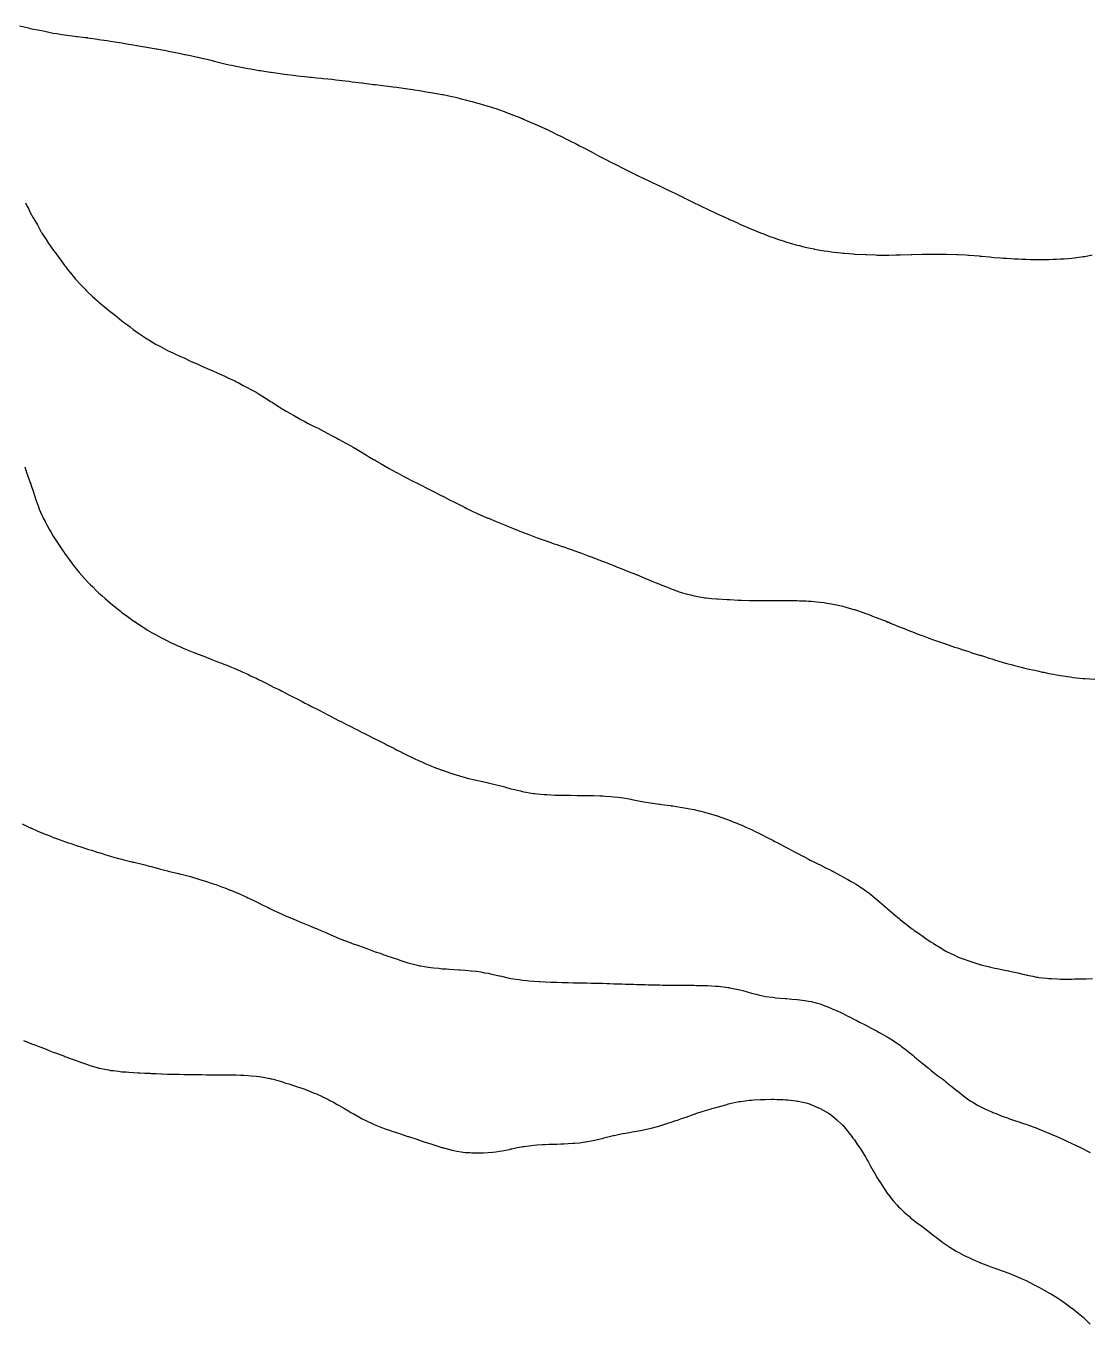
# Model space of a CAD drawing. Extents: x -717077 to -715000, y -984627 to -984000.
# Drawn here: x -716785.9 to -716693.2, y -984573.9 to -984460.5 of the extents above; entities that cross this region are included whole.
import ezdxf

# ---------------------------------------------------------------- set-up
doc = ezdxf.new("R2010")
doc.units = 0
doc.layers.add('buffer_B1_0_1_clip', color=7, linetype='Continuous')

msp = doc.modelspace()

# ---------------------------------------------------------------- linework, layer by layer
at = {"layer": 'buffer_B1_0_1_clip'}
for points in [[(-716786.46, -984460.5), (-716785.67, -984460.67), (-716785.5, -984460.71), (-716785.23, -984460.77), (-716784.84, -984460.84), (-716784.5, -984460.91), (-716784.01, -984461.01), (-716783.99, -984461.02), (-716783.5, -984461.12), (-716783.17, -984461.17), (-716782.76, -984461.24), (-716782.5, -984461.28), (-716782.3, -984461.3), (-716781.61, -984461.39), (-716781.5, -984461.41), (-716781.41, -984461.41), (-716780.69, -984461.5), (-716780.52, -984461.52), (-716780.5, -984461.53), (-716780.47, -984461.53), (-716779.64, -984461.65), (-716779.5, -984461.67), (-716779.3, -984461.7), (-716778.78, -984461.78), (-716778.5, -984461.83), (-716778.11, -984461.89), (-716777.92, -984461.92), (-716777.5, -984461.98), (-716777.06, -984462.06), (-716776.92, -984462.08), (-716776.5, -984462.15), (-716776.2, -984462.2), (-716775.71, -984462.29), (-716775.5, -984462.32), (-716775.34, -984462.35), (-716774.51, -984462.49), (-716774.5, -984462.49), (-716774.49, -984462.49), (-716774.44, -984462.5), (-716773.65, -984462.65), (-716773.5, -984462.68), (-716773.28, -984462.72), (-716772.81, -984462.81), (-716772.5, -984462.88), (-716772.03, -984462.98), (-716771.98, -984462.98), (-716771.5, -984463.09), (-716771.16, -984463.16), (-716770.74, -984463.26), (-716770.5, -984463.31), (-716770.35, -984463.35), (-716769.7, -984463.5), (-716769.54, -984463.54), (-716769.5, -984463.55), (-716769.43, -984463.57), (-716768.74, -984463.74), (-716768.5, -984463.8), (-716768.12, -984463.89), (-716767.93, -984463.93), (-716767.5, -984464.02), (-716766.5, -984464.22), (-716766.26, -984464.26), (-716765.64, -984464.37), (-716765.5, -984464.39), (-716765.4, -984464.4), (-716764.73, -984464.5), (-716764.5, -984464.54), (-716764.46, -984464.54), (-716763.66, -984464.66), (-716763.5, -984464.68), (-716763.29, -984464.71), (-716762.77, -984464.77), (-716762.5, -984464.81), (-716762.16, -984464.85), (-716761.88, -984464.88), (-716761.5, -984464.92), (-716761.04, -984464.97), (-716760.97, -984464.97), (-716760.5, -984465.02), (-716760.06, -984465.06), (-716759.92, -984465.08), (-716759.5, -984465.12), (-716759.16, -984465.16), (-716758.8, -984465.2), (-716758.5, -984465.23), (-716758.26, -984465.26), (-716757.67, -984465.33), (-716757.5, -984465.35), (-716757.37, -984465.37), (-716756.52, -984465.48), (-716756.5, -984465.48), (-716756.48, -984465.48), (-716756.33, -984465.5), (-716755.5, -984465.61), (-716755.38, -984465.62), (-716754.71, -984465.71), (-716754.5, -984465.73), (-716754.24, -984465.76), (-716753.82, -984465.82), (-716753.5, -984465.86), (-716753.09, -984465.91), (-716752.93, -984465.93), (-716752.5, -984465.99), (-716752.06, -984466.06), (-716751.92, -984466.08), (-716751.5, -984466.14), (-716751.19, -984466.19), (-716750.74, -984466.27), (-716750.5, -984466.3), (-716750.33, -984466.33), (-716749.52, -984466.48), (-716749.5, -984466.48), (-716749.49, -984466.49), (-716749.42, -984466.5), (-716748.66, -984466.66), (-716748.5, -984466.7), (-716748.24, -984466.76), (-716747.86, -984466.86), (-716747.5, -984466.94), (-716747.06, -984467.06), (-716746.89, -984467.11), (-716746.5, -984467.21), (-716746.28, -984467.28), (-716745.52, -984467.5), (-716745.5, -984467.5), (-716745.5, -984467.51), (-716745.49, -984467.51), (-716744.75, -984467.75), (-716744.5, -984467.83), (-716744.01, -984468.01), (-716743.98, -984468.02), (-716743.5, -984468.2), (-716743.28, -984468.28), (-716742.72, -984468.5), (-716742.56, -984468.57), (-716742.5, -984468.59), (-716742.34, -984468.66), (-716741.87, -984468.87), (-716741.18, -984469.18), (-716740.53, -984469.47), (-716740.5, -984469.48), (-716740.49, -984469.49), (-716740.46, -984469.5), (-716739.81, -984469.81), (-716739.5, -984469.97), (-716739.14, -984470.14), (-716738.59, -984470.41), (-716738.5, -984470.46), (-716738.47, -984470.47), (-716738.41, -984470.5), (-716737.81, -984470.81), (-716737.5, -984470.97), (-716737.15, -984471.15), (-716736.53, -984471.47), (-716736.5, -984471.49), (-716736.49, -984471.49), (-716736.47, -984471.5), (-716735.84, -984471.84), (-716735.5, -984472.01), (-716734.54, -984472.5), (-716734.52, -984472.52), (-716734.5, -984472.52), (-716733.5, -984473.03), (-716733.19, -984473.19), (-716732.55, -984473.5), (-716732.52, -984473.52), (-716732.5, -984473.53), (-716732.45, -984473.56), (-716731.84, -984473.85), (-716731.5, -984474.01), (-716731.17, -984474.17), (-716730.53, -984474.47), (-716730.5, -984474.48), (-716730.49, -984474.49), (-716730.46, -984474.5), (-716729.82, -984474.82), (-716729.5, -984474.97), (-716729.14, -984475.14), (-716728.61, -984475.39), (-716728.5, -984475.44), (-716728.46, -984475.46), (-716728.38, -984475.5), (-716727.79, -984475.79), (-716727.5, -984475.94), (-716727.12, -984476.12), (-716726.65, -984476.35), (-716726.5, -984476.43), (-716726.45, -984476.45), (-716726.34, -984476.5), (-716725.77, -984476.77), (-716725.5, -984476.9), (-716725.09, -984477.09), (-716724.77, -984477.23), (-716724.5, -984477.35), (-716724.4, -984477.4), (-716724.17, -984477.5), (-716723.71, -984477.71), (-716723.5, -984477.8), (-716723.01, -984478.02), (-716722.96, -984478.04), (-716722.5, -984478.24), (-716722.31, -984478.31), (-716721.85, -984478.5), (-716721.6, -984478.6), (-716721.5, -984478.64), (-716721.28, -984478.72), (-716720.87, -984478.88), (-716720.5, -984479.01), (-716720.14, -984479.14), (-716719.72, -984479.28), (-716719.5, -984479.36), (-716719.39, -984479.39), (-716719, -984479.5), (-716718.61, -984479.61), (-716718.5, -984479.64), (-716718.32, -984479.69), (-716717.81, -984479.81), (-716717.5, -984479.88), (-716717.02, -984479.98), (-716716.99, -984479.99), (-716716.5, -984480.08), (-716716.14, -984480.14), (-716715.82, -984480.18), (-716715.5, -984480.23), (-716715.26, -984480.26), (-716714.68, -984480.32), (-716714.5, -984480.34), (-716714.35, -984480.36), (-716713.59, -984480.41), (-716713.5, -984480.42), (-716713.42, -984480.43), (-716712.53, -984480.47), (-716712.5, -984480.47), (-716712.47, -984480.47), (-716711.66, -984480.5), (-716711.5, -984480.51), (-716711.5, -984480.51), (-716711.49, -984480.51), (-716710.51, -984480.51), (-716710.5, -984480.51), (-716710.49, -984480.51), (-716709.88, -984480.5), (-716709.51, -984480.5), (-716709.5, -984480.5), (-716709.49, -984480.5), (-716708.53, -984480.47), (-716708.5, -984480.47), (-716708.47, -984480.47), (-716707.56, -984480.44), (-716707.5, -984480.44), (-716707.44, -984480.44), (-716706.57, -984480.43), (-716706.5, -984480.43), (-716706.43, -984480.43), (-716705.57, -984480.44), (-716705.5, -984480.44), (-716705.44, -984480.44), (-716704.54, -984480.46), (-716704.5, -984480.46), (-716704.46, -984480.46), (-716703.73, -984480.5), (-716703.51, -984480.51), (-716703.5, -984480.52), (-716703.48, -984480.52), (-716702.59, -984480.59), (-716702.5, -984480.6), (-716702.39, -984480.61), (-716701.67, -984480.67), (-716701.5, -984480.69), (-716701.3, -984480.71), (-716700.74, -984480.75), (-716700.5, -984480.77), (-716700.21, -984480.79), (-716699.81, -984480.81), (-716699.5, -984480.84), (-716699.15, -984480.85), (-716698.86, -984480.86), (-716698.5, -984480.88), (-716698.11, -984480.89), (-716697.89, -984480.89), (-716697.5, -984480.9), (-716697.1, -984480.9), (-716696.89, -984480.9), (-716696.5, -984480.9), (-716696.12, -984480.88), (-716695.87, -984480.87), (-716695.5, -984480.85), (-716695.17, -984480.83), (-716694.8, -984480.8), (-716694.5, -984480.78), (-716694.25, -984480.76), (-716693.67, -984480.67), (-716693.5, -984480.65), (-716693.37, -984480.63), (-716692.73, -984480.5)], [(-716785.93, -984475.94), (-716785.8, -984476.2), (-716785.64, -984476.5), (-716785.6, -984476.6), (-716785.5, -984476.8), (-716785.24, -984477.25), (-716785.11, -984477.5), (-716784.88, -984477.88), (-716784.61, -984478.39), (-716784.55, -984478.5), (-716784.53, -984478.53), (-716784.5, -984478.59), (-716784.13, -984479.14), (-716783.9, -984479.5), (-716783.73, -984479.73), (-716783.5, -984480.07), (-716783.31, -984480.31), (-716783.17, -984480.5), (-716782.88, -984480.88), (-716782.5, -984481.42), (-716782.46, -984481.47), (-716782.44, -984481.5), (-716782.21, -984481.79), (-716782.03, -984482.03), (-716781.65, -984482.5), (-716781.58, -984482.58), (-716781.5, -984482.68), (-716781.1, -984483.1), (-716780.72, -984483.5), (-716780.61, -984483.61), (-716780.5, -984483.73), (-716780.09, -984484.1), (-716779.64, -984484.5), (-716779.57, -984484.57), (-716779.5, -984484.63), (-716779.03, -984485.03), (-716778.71, -984485.29), (-716778.5, -984485.47), (-716778.45, -984485.5), (-716777.92, -984485.92), (-716777.5, -984486.26), (-716777.36, -984486.36), (-716777.17, -984486.5), (-716776.79, -984486.79), (-716776.5, -984487.01), (-716776.21, -984487.21), (-716775.78, -984487.5), (-716775.62, -984487.62), (-716775.5, -984487.7), (-716775, -984488.01), (-716774.98, -984488.02), (-716774.5, -984488.31), (-716774.37, -984488.38), (-716774.13, -984488.5), (-716773.72, -984488.72), (-716773.5, -984488.84), (-716773.05, -984489.05), (-716772.86, -984489.14), (-716772.5, -984489.31), (-716772.37, -984489.37), (-716772.07, -984489.5), (-716771.68, -984489.68), (-716771.5, -984489.77), (-716771.02, -984489.98), (-716770.99, -984489.99), (-716770.5, -984490.21), (-716770.3, -984490.3), (-716769.83, -984490.5), (-716769.6, -984490.6), (-716769.5, -984490.65), (-716769.23, -984490.77), (-716768.92, -984490.92), (-716768.5, -984491.1), (-716768.23, -984491.23), (-716767.64, -984491.5), (-716767.55, -984491.55), (-716767.5, -984491.57), (-716767.35, -984491.65), (-716766.89, -984491.89), (-716766.5, -984492.1), (-716766.24, -984492.24), (-716765.77, -984492.5), (-716765.6, -984492.6), (-716765.5, -984492.67), (-716765.05, -984492.95), (-716764.99, -984492.99), (-716764.5, -984493.29), (-716764.37, -984493.37), (-716764.16, -984493.5), (-716763.76, -984493.76), (-716763.5, -984493.93), (-716763.14, -984494.14), (-716762.51, -984494.5), (-716762.5, -984494.5), (-716762.5, -984494.5), (-716762.49, -984494.51), (-716761.86, -984494.86), (-716761.5, -984495.06), (-716761.21, -984495.21), (-716760.63, -984495.5), (-716760.55, -984495.55), (-716760.5, -984495.57), (-716760.36, -984495.64), (-716759.89, -984495.89), (-716759.5, -984496.09), (-716759.23, -984496.23), (-716758.71, -984496.5), (-716758.57, -984496.58), (-716758.5, -984496.62), (-716758.24, -984496.76), (-716757.93, -984496.93), (-716757.5, -984497.17), (-716757.29, -984497.29), (-716756.93, -984497.5), (-716756.5, -984497.76), (-716756.04, -984498.04), (-716755.86, -984498.15), (-716755.5, -984498.36), (-716755.41, -984498.41), (-716755.25, -984498.5), (-716754.78, -984498.78), (-716754.5, -984498.95), (-716754.15, -984499.15), (-716753.51, -984499.5), (-716753.5, -984499.5), (-716753.5, -984499.5), (-716753.49, -984499.5), (-716752.85, -984499.85), (-716752.5, -984500.03), (-716752.19, -984500.19), (-716751.57, -984500.5), (-716751.52, -984500.53), (-716751.5, -984500.54), (-716751.42, -984500.58), (-716750.86, -984500.87), (-716750.5, -984501.05), (-716750.2, -984501.2), (-716749.6, -984501.5), (-716749.53, -984501.53), (-716749.5, -984501.55), (-716749.39, -984501.61), (-716748.87, -984501.88), (-716748.5, -984502.07), (-716748.21, -984502.21), (-716747.63, -984502.5), (-716747.55, -984502.55), (-716747.5, -984502.57), (-716747.36, -984502.64), (-716746.88, -984502.88), (-716746.5, -984503.06), (-716746.19, -984503.19), (-716745.51, -984503.49), (-716745.5, -984503.49), (-716745.49, -984503.5), (-716745.48, -984503.5), (-716744.79, -984503.79), (-716744.5, -984503.91), (-716744.08, -984504.08), (-716743.82, -984504.18), (-716743.5, -984504.31), (-716743.36, -984504.36), (-716743.01, -984504.5), (-716742.65, -984504.65), (-716742.5, -984504.71), (-716742.17, -984504.83), (-716741.93, -984504.93), (-716741.5, -984505.09), (-716741.2, -984505.2), (-716740.59, -984505.42), (-716740.5, -984505.45), (-716740.46, -984505.46), (-716740.34, -984505.5), (-716739.72, -984505.72), (-716739.5, -984505.8), (-716739.04, -984505.97), (-716738.98, -984505.98), (-716738.5, -984506.15), (-716738.24, -984506.24), (-716737.51, -984506.49), (-716737.5, -984506.49), (-716737.5, -984506.5), (-716737.48, -984506.5), (-716736.77, -984506.77), (-716736.5, -984506.86), (-716736.04, -984507.04), (-716735.91, -984507.09), (-716735.5, -984507.25), (-716735.32, -984507.32), (-716734.84, -984507.5), (-716734.5, -984507.64), (-716734.27, -984507.73), (-716733.88, -984507.88), (-716733.17, -984508.17), (-716732.61, -984508.39), (-716732.5, -984508.44), (-716732.45, -984508.45), (-716732.34, -984508.5), (-716731.74, -984508.75), (-716731.5, -984508.85), (-716731.04, -984509.04), (-716730.9, -984509.1), (-716730.5, -984509.27), (-716730.33, -984509.33), (-716729.91, -984509.5), (-716729.62, -984509.62), (-716729.5, -984509.67), (-716729.24, -984509.76), (-716728.89, -984509.89), (-716728.5, -984510.02), (-716728.12, -984510.12), (-716727.8, -984510.2), (-716727.5, -984510.28), (-716727.31, -984510.31), (-716726.57, -984510.44), (-716726.5, -984510.45), (-716726.45, -984510.45), (-716725.97, -984510.5), (-716725.54, -984510.54), (-716725.5, -984510.55), (-716725.45, -984510.55), (-716724.6, -984510.6), (-716724.5, -984510.61), (-716724.39, -984510.61), (-716723.64, -984510.64), (-716723.5, -984510.65), (-716723.35, -984510.65), (-716722.67, -984510.67), (-716722.5, -984510.67), (-716722.33, -984510.67), (-716721.68, -984510.68), (-716721.5, -984510.68), (-716721.32, -984510.68), (-716720.68, -984510.68), (-716720.5, -984510.68), (-716720.32, -984510.68), (-716719.68, -984510.68), (-716719.5, -984510.68), (-716719.32, -984510.68), (-716718.69, -984510.69), (-716718.5, -984510.69), (-716718.3, -984510.7), (-716717.72, -984510.72), (-716717.5, -984510.73), (-716717.25, -984510.75), (-716716.79, -984510.79), (-716716.5, -984510.82), (-716716.13, -984510.87), (-716715.91, -984510.91), (-716715.5, -984510.97), (-716715.06, -984511.06), (-716714.9, -984511.1), (-716714.5, -984511.19), (-716714.25, -984511.26), (-716713.54, -984511.46), (-716713.5, -984511.47), (-716713.48, -984511.48), (-716713.41, -984511.5), (-716712.73, -984511.73), (-716712.5, -984511.82), (-716712, -984512), (-716711.99, -984512.01), (-716711.5, -984512.2), (-716711.28, -984512.28), (-716710.71, -984512.5), (-716710.56, -984512.57), (-716710.5, -984512.59), (-716710.35, -984512.66), (-716709.85, -984512.86), (-716709.5, -984513), (-716709.14, -984513.14), (-716708.67, -984513.33), (-716708.5, -984513.4), (-716708.42, -984513.43), (-716708.22, -984513.5), (-716707.7, -984513.7), (-716707.5, -984513.78), (-716707.05, -984513.95), (-716706.98, -984513.98), (-716706.5, -984514.15), (-716706.24, -984514.24), (-716705.52, -984514.48), (-716705.5, -984514.49), (-716705.49, -984514.49), (-716705.46, -984514.5), (-716704.74, -984514.75), (-716704.5, -984514.83), (-716704.01, -984514.99), (-716703.99, -984514.99), (-716703.5, -984515.15), (-716703.23, -984515.24), (-716702.55, -984515.45), (-716702.5, -984515.47), (-716702.47, -984515.48), (-716702.39, -984515.5), (-716701.72, -984515.72), (-716701.5, -984515.79), (-716701.09, -984515.91), (-716700.95, -984515.95), (-716700.5, -984516.09), (-716700.17, -984516.18), (-716699.69, -984516.31), (-716699.5, -984516.36), (-716699.39, -984516.39), (-716698.92, -984516.5), (-716698.59, -984516.59), (-716698.5, -984516.61), (-716698.36, -984516.64), (-716697.77, -984516.78), (-716697.5, -984516.84), (-716697.07, -984516.93), (-716696.95, -984516.95), (-716696.5, -984517.05), (-716696.11, -984517.12), (-716695.83, -984517.17), (-716695.5, -984517.23), (-716695.26, -984517.26), (-716694.64, -984517.36), (-716694.5, -984517.38), (-716694.39, -984517.4), (-716693.51, -984517.5), (-716693.5, -984517.5), (-716693.36, -984517.5), (-716692.5, -984517.54)], [(-716785.98, -984499.02), (-716785.82, -984499.5), (-716785.74, -984499.74), (-716785.5, -984500.41), (-716785.47, -984500.48), (-716785.46, -984500.5), (-716785.45, -984500.56), (-716785.23, -984501.23), (-716785.14, -984501.5), (-716784.98, -984501.98), (-716784.96, -984502.04), (-716784.8, -984502.5), (-716784.72, -984502.72), (-716784.5, -984503.22), (-716784.41, -984503.41), (-716784.37, -984503.5), (-716784.21, -984503.79), (-716784.06, -984504.06), (-716783.82, -984504.5), (-716783.7, -984504.7), (-716783.5, -984505.05), (-716783.32, -984505.33), (-716783.21, -984505.5), (-716782.93, -984505.93), (-716782.62, -984506.38), (-716782.54, -984506.5), (-716782.52, -984506.53), (-716782.5, -984506.56), (-716782.11, -984507.11), (-716781.81, -984507.5), (-716781.68, -984507.68), (-716781.5, -984507.91), (-716781.23, -984508.23), (-716780.99, -984508.5), (-716780.77, -984508.77), (-716780.5, -984509.05), (-716780.28, -984509.28), (-716780.05, -984509.5), (-716779.78, -984509.78), (-716779.5, -984510.04), (-716779.26, -984510.26), (-716778.97, -984510.5), (-716778.72, -984510.72), (-716778.5, -984510.91), (-716778.18, -984511.18), (-716777.77, -984511.5), (-716777.62, -984511.62), (-716777.5, -984511.72), (-716777.05, -984512.06), (-716776.68, -984512.32), (-716776.5, -984512.45), (-716776.47, -984512.47), (-716776.42, -984512.5), (-716775.87, -984512.87), (-716775.5, -984513.11), (-716775.26, -984513.26), (-716774.84, -984513.5), (-716774.63, -984513.63), (-716774.5, -984513.69), (-716774.09, -984513.92), (-716773.97, -984513.98), (-716773.5, -984514.22), (-716773.31, -984514.31), (-716772.89, -984514.5), (-716772.62, -984514.63), (-716772.5, -984514.68), (-716772.19, -984514.81), (-716771.93, -984514.93), (-716771.5, -984515.1), (-716771.22, -984515.22), (-716770.51, -984515.49), (-716770.5, -984515.49), (-716770.49, -984515.5), (-716770.48, -984515.5), (-716769.78, -984515.78), (-716769.5, -984515.88), (-716769.06, -984516.06), (-716768.88, -984516.13), (-716768.5, -984516.27), (-716768.34, -984516.34), (-716767.93, -984516.5), (-716767.63, -984516.63), (-716767.5, -984516.68), (-716767.17, -984516.83), (-716766.94, -984516.94), (-716766.5, -984517.13), (-716766.25, -984517.25), (-716765.71, -984517.5), (-716765.57, -984517.57), (-716765.5, -984517.6), (-716765.29, -984517.71), (-716764.9, -984517.9), (-716764.5, -984518.1), (-716764.24, -984518.24), (-716763.71, -984518.5), (-716763.57, -984518.57), (-716763.5, -984518.61), (-716763.28, -984518.73), (-716762.91, -984518.92), (-716762.5, -984519.13), (-716762.25, -984519.25), (-716761.76, -984519.5), (-716761.59, -984519.59), (-716761.5, -984519.64), (-716761.22, -984519.78), (-716760.93, -984519.93), (-716760.5, -984520.15), (-716760.27, -984520.27), (-716759.82, -984520.5), (-716759.61, -984520.61), (-716759.5, -984520.67), (-716759.16, -984520.84), (-716758.95, -984520.95), (-716758.5, -984521.18), (-716758.29, -984521.29), (-716757.87, -984521.5), (-716757.62, -984521.63), (-716757.5, -984521.69), (-716757.11, -984521.89), (-716756.96, -984521.96), (-716756.5, -984522.2), (-716756.3, -984522.3), (-716755.9, -984522.5), (-716755.63, -984522.64), (-716755.5, -984522.71), (-716755.09, -984522.92), (-716754.97, -984522.97), (-716754.5, -984523.21), (-716754.31, -984523.31), (-716753.92, -984523.5), (-716753.64, -984523.65), (-716753.5, -984523.72), (-716753.07, -984523.93), (-716752.98, -984523.98), (-716752.5, -984524.21), (-716752.31, -984524.31), (-716751.89, -984524.5), (-716751.63, -984524.63), (-716751.5, -984524.69), (-716751.17, -984524.83), (-716750.93, -984524.94), (-716750.5, -984525.12), (-716750.23, -984525.23), (-716749.5, -984525.5), (-716749.5, -984525.5), (-716749.5, -984525.5), (-716749.49, -984525.5), (-716748.76, -984525.76), (-716748.5, -984525.85), (-716748, -984526), (-716748, -984526), (-716747.5, -984526.15), (-716747.22, -984526.22), (-716746.65, -984526.35), (-716746.5, -984526.39), (-716746.41, -984526.41), (-716745.98, -984526.5), (-716745.59, -984526.59), (-716745.5, -984526.6), (-716745.37, -984526.63), (-716744.78, -984526.78), (-716744.5, -984526.84), (-716744.03, -984526.97), (-716743.98, -984526.98), (-716743.5, -984527.12), (-716743.19, -984527.19), (-716742.68, -984527.32), (-716742.5, -984527.36), (-716742.38, -984527.39), (-716741.7, -984527.5), (-716741.53, -984527.53), (-716741.5, -984527.54), (-716741.46, -984527.54), (-716740.63, -984527.63), (-716740.5, -984527.64), (-716740.36, -984527.64), (-716739.68, -984527.68), (-716739.5, -984527.69), (-716739.31, -984527.69), (-716738.7, -984527.7), (-716738.5, -984527.7), (-716738.3, -984527.7), (-716737.71, -984527.71), (-716737.5, -984527.71), (-716737.29, -984527.71), (-716736.71, -984527.71), (-716736.5, -984527.71), (-716736.28, -984527.72), (-716735.74, -984527.74), (-716735.5, -984527.74), (-716735.24, -984527.76), (-716734.79, -984527.8), (-716734.5, -984527.82), (-716734.13, -984527.87), (-716733.9, -984527.9), (-716733.5, -984527.95), (-716733.04, -984528.04), (-716732.94, -984528.06), (-716732.5, -984528.14), (-716732.2, -984528.2), (-716731.71, -984528.29), (-716731.5, -984528.33), (-716731.35, -984528.36), (-716730.52, -984528.48), (-716730.5, -984528.48), (-716730.48, -984528.48), (-716730.34, -984528.5), (-716729.6, -984528.6), (-716729.5, -984528.61), (-716729.37, -984528.63), (-716728.72, -984528.72), (-716728.5, -984528.75), (-716728.2, -984528.81), (-716727.87, -984528.87), (-716727.5, -984528.93), (-716727.05, -984529.05), (-716726.91, -984529.09), (-716726.5, -984529.2), (-716726.27, -984529.27), (-716725.5, -984529.5), (-716725.5, -984529.5), (-716725.5, -984529.5), (-716725.49, -984529.5), (-716724.76, -984529.76), (-716724.5, -984529.85), (-716724.03, -984530.03), (-716723.92, -984530.08), (-716723.5, -984530.25), (-716723.32, -984530.32), (-716722.92, -984530.5), (-716722.63, -984530.63), (-716722.5, -984530.69), (-716722.12, -984530.88), (-716721.96, -984530.96), (-716721.5, -984531.19), (-716721.29, -984531.29), (-716720.88, -984531.5), (-716720.63, -984531.63), (-716720.5, -984531.7), (-716720.08, -984531.92), (-716719.98, -984531.98), (-716719.5, -984532.23), (-716719.32, -984532.32), (-716718.98, -984532.5), (-716718.66, -984532.67), (-716718.5, -984532.75), (-716718, -984533.01), (-716717.98, -984533.02), (-716717.5, -984533.27), (-716717.35, -984533.35), (-716717.04, -984533.5), (-716716.68, -984533.68), (-716716.5, -984533.77), (-716716.02, -984534.02), (-716715.94, -984534.06), (-716715.5, -984534.28), (-716715.36, -984534.36), (-716715.09, -984534.5), (-716714.7, -984534.7), (-716714.5, -984534.81), (-716714.06, -984535.06), (-716713.78, -984535.22), (-716713.5, -984535.38), (-716713.43, -984535.43), (-716713.31, -984535.5), (-716712.82, -984535.82), (-716712.5, -984536.03), (-716712.23, -984536.23), (-716711.88, -984536.5), (-716711.67, -984536.67), (-716711.5, -984536.82), (-716711.13, -984537.14), (-716710.72, -984537.5), (-716710.6, -984537.61), (-716710.5, -984537.7), (-716710.06, -984538.07), (-716709.56, -984538.5), (-716709.52, -984538.53), (-716709.5, -984538.55), (-716709.31, -984538.69), (-716708.96, -984538.96), (-716708.5, -984539.33), (-716708.4, -984539.4), (-716708.27, -984539.5), (-716707.81, -984539.81), (-716707.5, -984540.03), (-716707.22, -984540.22), (-716706.81, -984540.5), (-716706.62, -984540.62), (-716706.5, -984540.7), (-716706, -984541), (-716706, -984541), (-716705.5, -984541.32), (-716705.38, -984541.38), (-716705.14, -984541.5), (-716704.7, -984541.7), (-716704.5, -984541.8), (-716704.03, -984541.97), (-716703.98, -984541.99), (-716703.5, -984542.16), (-716703.24, -984542.24), (-716702.52, -984542.48), (-716702.5, -984542.49), (-716702.49, -984542.49), (-716702.44, -984542.5), (-716701.69, -984542.69), (-716701.5, -984542.74), (-716701.21, -984542.8), (-716700.86, -984542.86), (-716700.5, -984542.94), (-716700.03, -984543.03), (-716699.95, -984543.05), (-716699.5, -984543.14), (-716699.2, -984543.21), (-716698.66, -984543.34), (-716698.5, -984543.38), (-716698.4, -984543.4), (-716697.91, -984543.5), (-716697.57, -984543.57), (-716697.5, -984543.58), (-716697.41, -984543.6), (-716696.68, -984543.68), (-716696.5, -984543.7), (-716696.29, -984543.71), (-716695.74, -984543.74), (-716695.5, -984543.75), (-716695.25, -984543.75), (-716694.75, -984543.75), (-716694.5, -984543.75), (-716694.26, -984543.74), (-716693.73, -984543.73), (-716693.5, -984543.73), (-716693.28, -984543.72), (-716692.7, -984543.71)], [(-716786.2, -984530.2), (-716785.56, -984530.5), (-716785.52, -984530.52), (-716785.5, -984530.53), (-716785.45, -984530.55), (-716784.83, -984530.83), (-716784.5, -984530.98), (-716784.13, -984531.13), (-716783.72, -984531.28), (-716783.5, -984531.37), (-716783.4, -984531.4), (-716783.12, -984531.5), (-716782.66, -984531.67), (-716782.5, -984531.72), (-716782.16, -984531.84), (-716781.92, -984531.92), (-716781.5, -984532.07), (-716781.18, -984532.18), (-716780.65, -984532.35), (-716780.5, -984532.4), (-716780.42, -984532.42), (-716780.16, -984532.5), (-716779.66, -984532.66), (-716779.5, -984532.7), (-716779.21, -984532.79), (-716778.89, -984532.89), (-716778.5, -984533.01), (-716778.12, -984533.12), (-716777.8, -984533.21), (-716777.5, -984533.29), (-716777.33, -984533.33), (-716776.62, -984533.5), (-716776.52, -984533.52), (-716776.5, -984533.53), (-716776.46, -984533.54), (-716775.72, -984533.72), (-716775.5, -984533.78), (-716775.12, -984533.88), (-716774.93, -984533.93), (-716774.5, -984534.04), (-716774.14, -984534.14), (-716773.77, -984534.23), (-716773.5, -984534.3), (-716773.34, -984534.34), (-716772.68, -984534.5), (-716772.54, -984534.54), (-716772.5, -984534.55), (-716772.44, -984534.56), (-716771.74, -984534.74), (-716771.5, -984534.8), (-716771.07, -984534.93), (-716770.96, -984534.97), (-716770.5, -984535.1), (-716770.2, -984535.2), (-716769.61, -984535.39), (-716769.5, -984535.43), (-716769.44, -984535.45), (-716769.28, -984535.5), (-716768.71, -984535.71), (-716768.5, -984535.78), (-716768.03, -984535.97), (-716767.99, -984535.99), (-716767.5, -984536.19), (-716767.28, -984536.28), (-716766.79, -984536.5), (-716766.59, -984536.59), (-716766.5, -984536.64), (-716766.23, -984536.77), (-716765.92, -984536.92), (-716765.5, -984537.13), (-716765.25, -984537.25), (-716764.73, -984537.5), (-716764.58, -984537.58), (-716764.5, -984537.61), (-716764.29, -984537.72), (-716763.9, -984537.9), (-716763.5, -984538.09), (-716763.21, -984538.22), (-716762.54, -984538.5), (-716762.51, -984538.51), (-716762.5, -984538.52), (-716762.47, -984538.53), (-716761.8, -984538.81), (-716761.5, -984538.92), (-716761.09, -984539.09), (-716760.77, -984539.23), (-716760.5, -984539.34), (-716760.39, -984539.39), (-716760.12, -984539.5), (-716759.69, -984539.69), (-716759.5, -984539.77), (-716759.03, -984539.97), (-716758.99, -984539.99), (-716758.5, -984540.2), (-716758.28, -984540.29), (-716757.72, -984540.5), (-716757.56, -984540.56), (-716757.5, -984540.59), (-716757.37, -984540.63), (-716756.83, -984540.83), (-716756.5, -984540.94), (-716756.09, -984541.09), (-716755.81, -984541.19), (-716755.5, -984541.31), (-716755.36, -984541.36), (-716754.94, -984541.5), (-716754.62, -984541.62), (-716754.5, -984541.66), (-716754.26, -984541.74), (-716753.87, -984541.87), (-716753.5, -984541.99), (-716753.12, -984542.12), (-716752.77, -984542.23), (-716752.5, -984542.32), (-716752.36, -984542.36), (-716751.79, -984542.5), (-716751.56, -984542.56), (-716751.5, -984542.58), (-716751.41, -984542.59), (-716750.71, -984542.71), (-716750.5, -984542.74), (-716750.23, -984542.77), (-716749.81, -984542.81), (-716749.5, -984542.84), (-716749.14, -984542.86), (-716748.88, -984542.88), (-716748.5, -984542.9), (-716748.07, -984542.93), (-716747.94, -984542.94), (-716747.5, -984542.97), (-716747.02, -984543.02), (-716746.98, -984543.02), (-716746.5, -984543.07), (-716746.13, -984543.13), (-716745.81, -984543.19), (-716745.5, -984543.24), (-716745.28, -984543.29), (-716744.54, -984543.46), (-716744.5, -984543.47), (-716744.47, -984543.47), (-716744.34, -984543.5), (-716743.66, -984543.66), (-716743.5, -984543.69), (-716743.28, -984543.73), (-716742.8, -984543.8), (-716742.5, -984543.85), (-716742.12, -984543.88), (-716741.9, -984543.9), (-716741.5, -984543.94), (-716741.04, -984543.96), (-716740.97, -984543.97), (-716740.5, -984543.99), (-716740.01, -984544.01), (-716739.99, -984544.01), (-716739.5, -984544.03), (-716739.04, -984544.04), (-716738.96, -984544.04), (-716738.5, -984544.05), (-716738.06, -984544.07), (-716737.93, -984544.07), (-716737.5, -984544.08), (-716737.09, -984544.09), (-716736.91, -984544.09), (-716736.5, -984544.1), (-716736.11, -984544.11), (-716735.89, -984544.11), (-716735.5, -984544.12), (-716735.13, -984544.13), (-716734.86, -984544.14), (-716734.5, -984544.15), (-716734.16, -984544.16), (-716733.83, -984544.17), (-716733.5, -984544.18), (-716733.19, -984544.19), (-716732.8, -984544.2), (-716732.5, -984544.21), (-716732.22, -984544.22), (-716731.77, -984544.23), (-716731.5, -984544.24), (-716731.24, -984544.25), (-716730.75, -984544.26), (-716730.5, -984544.26), (-716730.27, -984544.27), (-716729.73, -984544.27), (-716729.5, -984544.28), (-716729.28, -984544.28), (-716728.72, -984544.28), (-716728.5, -984544.29), (-716728.29, -984544.29), (-716727.71, -984544.29), (-716727.5, -984544.29), (-716727.3, -984544.3), (-716726.69, -984544.31), (-716726.5, -984544.31), (-716726.32, -984544.32), (-716725.64, -984544.36), (-716725.5, -984544.37), (-716725.38, -984544.38), (-716724.52, -984544.48), (-716724.5, -984544.48), (-716724.48, -984544.49), (-716724.41, -984544.5), (-716723.65, -984544.65), (-716723.5, -984544.68), (-716723.25, -984544.75), (-716722.86, -984544.86), (-716722.5, -984544.97), (-716722.08, -984545.08), (-716721.87, -984545.13), (-716721.5, -984545.22), (-716721.26, -984545.26), (-716720.66, -984545.34), (-716720.5, -984545.37), (-716720.38, -984545.38), (-716719.55, -984545.45), (-716719.5, -984545.46), (-716719.46, -984545.46), (-716718.96, -984545.5), (-716718.53, -984545.54), (-716718.5, -984545.54), (-716718.46, -984545.54), (-716717.65, -984545.65), (-716717.5, -984545.67), (-716717.28, -984545.72), (-716716.83, -984545.83), (-716716.5, -984545.91), (-716716.07, -984546.08), (-716715.82, -984546.18), (-716715.5, -984546.31), (-716715.37, -984546.37), (-716715.07, -984546.5), (-716714.68, -984546.68), (-716714.5, -984546.76), (-716714.01, -984547.01), (-716713.97, -984547.03), (-716713.5, -984547.27), (-716713.35, -984547.35), (-716713.04, -984547.5), (-716712.68, -984547.68), (-716712.5, -984547.77), (-716712.03, -984548.03), (-716711.92, -984548.09), (-716711.5, -984548.31), (-716711.38, -984548.38), (-716711.15, -984548.5), (-716710.74, -984548.74), (-716710.5, -984548.87), (-716710.12, -984549.12), (-716709.54, -984549.5), (-716709.52, -984549.52), (-716709.5, -984549.53), (-716709.37, -984549.63), (-716708.95, -984549.96), (-716708.5, -984550.32), (-716708.4, -984550.4), (-716708.26, -984550.5), (-716707.85, -984550.85), (-716707.5, -984551.15), (-716707.3, -984551.31), (-716707.05, -984551.5), (-716706.75, -984551.75), (-716706.5, -984551.97), (-716706.19, -984552.2), (-716705.77, -984552.5), (-716705.62, -984552.62), (-716705.5, -984552.72), (-716705.06, -984553.06), (-716704.51, -984553.5), (-716704.5, -984553.5), (-716704.5, -984553.51), (-716704.47, -984553.54), (-716703.95, -984553.95), (-716703.5, -984554.29), (-716703.37, -984554.37), (-716703.14, -984554.5), (-716702.75, -984554.75), (-716702.5, -984554.89), (-716702.09, -984555.09), (-716701.78, -984555.22), (-716701.5, -984555.35), (-716701.39, -984555.39), (-716701.11, -984555.5), (-716700.68, -984555.68), (-716700.5, -984555.75), (-716700.12, -984555.88), (-716699.94, -984555.95), (-716699.5, -984556.1), (-716699.2, -984556.2), (-716698.62, -984556.38), (-716698.5, -984556.42), (-716698.44, -984556.44), (-716698.27, -984556.5), (-716697.71, -984556.71), (-716697.5, -984556.8), (-716697, -984557), (-716697, -984557), (-716696.5, -984557.21), (-716696.29, -984557.29), (-716695.81, -984557.5), (-716695.6, -984557.6), (-716695.5, -984557.65), (-716695.23, -984557.77), (-716694.92, -984557.92), (-716694.5, -984558.11), (-716694.23, -984558.24), (-716693.68, -984558.5), (-716693.56, -984558.56), (-716693.5, -984558.59), (-716693.31, -984558.69), (-716692.9, -984558.9)], [(-716786.11, -984549.11), (-716785.74, -984549.26), (-716785.5, -984549.36), (-716785.4, -984549.4), (-716785.12, -984549.5), (-716784.67, -984549.67), (-716784.5, -984549.73), (-716784.12, -984549.88), (-716783.95, -984549.95), (-716783.5, -984550.12), (-716783.22, -984550.23), (-716782.51, -984550.49), (-716782.5, -984550.5), (-716782.5, -984550.5), (-716782.49, -984550.5), (-716781.77, -984550.77), (-716781.5, -984550.86), (-716781.03, -984551.03), (-716780.94, -984551.06), (-716780.5, -984551.22), (-716780.29, -984551.29), (-716779.56, -984551.5), (-716779.51, -984551.51), (-716779.5, -984551.52), (-716779.48, -984551.52), (-716778.68, -984551.68), (-716778.5, -984551.72), (-716778.26, -984551.74), (-716777.8, -984551.8), (-716777.5, -984551.84), (-716777.14, -984551.86), (-716776.88, -984551.89), (-716776.5, -984551.91), (-716776.07, -984551.93), (-716775.94, -984551.94), (-716775.5, -984551.97), (-716775.02, -984551.98), (-716774.98, -984551.99), (-716774.5, -984552), (-716774.02, -984552.02), (-716773.98, -984552.02), (-716773.5, -984552.04), (-716773.05, -984552.05), (-716772.95, -984552.05), (-716772.5, -984552.06), (-716772.07, -984552.07), (-716771.93, -984552.07), (-716771.5, -984552.08), (-716771.09, -984552.09), (-716770.91, -984552.09), (-716770.5, -984552.09), (-716770.1, -984552.1), (-716769.9, -984552.1), (-716769.5, -984552.1), (-716769.1, -984552.1), (-716768.9, -984552.1), (-716768.5, -984552.11), (-716768.11, -984552.11), (-716767.89, -984552.11), (-716767.5, -984552.12), (-716767.14, -984552.14), (-716766.85, -984552.15), (-716766.5, -984552.17), (-716766.2, -984552.2), (-716765.76, -984552.24), (-716765.5, -984552.27), (-716765.3, -984552.3), (-716764.57, -984552.43), (-716764.5, -984552.44), (-716764.45, -984552.45), (-716764.27, -984552.5), (-716763.67, -984552.67), (-716763.5, -984552.72), (-716763.18, -984552.83), (-716762.91, -984552.91), (-716762.5, -984553.04), (-716762.15, -984553.15), (-716761.7, -984553.3), (-716761.5, -984553.37), (-716761.4, -984553.41), (-716761.16, -984553.5), (-716760.7, -984553.7), (-716760.5, -984553.78), (-716760.01, -984554.01), (-716759.97, -984554.03), (-716759.5, -984554.25), (-716759.33, -984554.34), (-716759.02, -984554.5), (-716758.69, -984554.69), (-716758.5, -984554.8), (-716758.06, -984555.06), (-716757.76, -984555.24), (-716757.5, -984555.4), (-716757.43, -984555.43), (-716757.3, -984555.5), (-716756.79, -984555.79), (-716756.5, -984555.95), (-716756.13, -984556.13), (-716755.64, -984556.36), (-716755.5, -984556.43), (-716755.45, -984556.45), (-716755.31, -984556.5), (-716754.73, -984556.73), (-716754.5, -984556.82), (-716754.02, -984556.98), (-716753.99, -984556.99), (-716753.5, -984557.15), (-716753.24, -984557.24), (-716752.52, -984557.49), (-716752.5, -984557.49), (-716752.47, -984557.5), (-716751.74, -984557.74), (-716751.5, -984557.83), (-716751.02, -984557.98), (-716750.99, -984557.99), (-716750.5, -984558.14), (-716750.23, -984558.23), (-716749.55, -984558.45), (-716749.5, -984558.47), (-716749.47, -984558.48), (-716749.38, -984558.5), (-716748.68, -984558.68), (-716748.5, -984558.73), (-716748.23, -984558.77), (-716747.84, -984558.84), (-716747.5, -984558.89), (-716747.09, -984558.91), (-716746.92, -984558.92), (-716746.5, -984558.94), (-716746.07, -984558.93), (-716745.93, -984558.93), (-716745.5, -984558.91), (-716745.13, -984558.87), (-716744.83, -984558.83), (-716744.5, -984558.79), (-716744.26, -984558.74), (-716743.62, -984558.62), (-716743.5, -984558.59), (-716743.43, -984558.57), (-716743.08, -984558.5), (-716742.6, -984558.4), (-716742.5, -984558.38), (-716742.37, -984558.37), (-716741.72, -984558.28), (-716741.5, -984558.25), (-716741.24, -984558.24), (-716740.79, -984558.21), (-716740.5, -984558.19), (-716740.18, -984558.18), (-716739.83, -984558.17), (-716739.5, -984558.16), (-716739.14, -984558.14), (-716738.87, -984558.14), (-716738.5, -984558.12), (-716738.09, -984558.09), (-716737.92, -984558.08), (-716737.5, -984558.04), (-716737.03, -984557.97), (-716736.96, -984557.96), (-716736.5, -984557.89), (-716736.18, -984557.82), (-716735.71, -984557.71), (-716735.5, -984557.66), (-716735.38, -984557.62), (-716734.91, -984557.5), (-716734.58, -984557.42), (-716734.5, -984557.4), (-716734.37, -984557.37), (-716733.75, -984557.25), (-716733.5, -984557.2), (-716733.14, -984557.14), (-716732.9, -984557.1), (-716732.5, -984557.03), (-716732.05, -984556.95), (-716731.92, -984556.92), (-716731.5, -984556.84), (-716731.24, -984556.77), (-716730.58, -984556.59), (-716730.5, -984556.56), (-716730.45, -984556.55), (-716730.32, -984556.5), (-716729.7, -984556.3), (-716729.5, -984556.24), (-716729.11, -984556.11), (-716728.94, -984556.06), (-716728.5, -984555.91), (-716728.19, -984555.81), (-716727.59, -984555.59), (-716727.5, -984555.56), (-716727.46, -984555.54), (-716727.34, -984555.5), (-716726.71, -984555.29), (-716726.5, -984555.22), (-716726.1, -984555.11), (-716725.94, -984555.06), (-716725.5, -984554.93), (-716725.16, -984554.84), (-716724.72, -984554.72), (-716724.5, -984554.66), (-716724.38, -984554.63), (-716723.84, -984554.5), (-716723.56, -984554.44), (-716723.5, -984554.44), (-716723.43, -984554.43), (-716722.67, -984554.33), (-716722.5, -984554.32), (-716722.31, -984554.31), (-716721.73, -984554.27), (-716721.5, -984554.26), (-716721.26, -984554.26), (-716720.75, -984554.25), (-716720.5, -984554.25), (-716720.26, -984554.26), (-716719.72, -984554.28), (-716719.5, -984554.29), (-716719.31, -984554.31), (-716718.62, -984554.38), (-716718.5, -984554.4), (-716718.41, -984554.42), (-716718.01, -984554.5), (-716717.6, -984554.6), (-716717.5, -984554.62), (-716717.29, -984554.71), (-716716.88, -984554.89), (-716716.5, -984555.05), (-716716.21, -984555.21), (-716715.69, -984555.5), (-716715.58, -984555.58), (-716715.5, -984555.63), (-716715.04, -984556.04), (-716714.52, -984556.5), (-716714.51, -984556.51), (-716714.5, -984556.52), (-716714.07, -984557.07), (-716713.72, -984557.5), (-716713.63, -984557.63), (-716713.5, -984557.8), (-716713.22, -984558.22), (-716713.02, -984558.5), (-716712.82, -984558.82), (-716712.5, -984559.33), (-716712.44, -984559.44), (-716712.4, -984559.5), (-716712.27, -984559.73), (-716712.08, -984560.09), (-716711.84, -984560.5), (-716711.72, -984560.72), (-716711.5, -984561.1), (-716711.35, -984561.35), (-716711.25, -984561.5), (-716710.96, -984561.96), (-716710.79, -984562.21), (-716710.59, -984562.5), (-716710.55, -984562.55), (-716710.5, -984562.62), (-716710.11, -984563.11), (-716709.75, -984563.5), (-716709.63, -984563.63), (-716709.5, -984563.77), (-716709.13, -984564.13), (-716708.69, -984564.5), (-716708.59, -984564.59), (-716708.5, -984564.66), (-716708.03, -984565.03), (-716707.82, -984565.18), (-716707.5, -984565.41), (-716707.45, -984565.45), (-716707.38, -984565.5), (-716706.89, -984565.89), (-716706.5, -984566.19), (-716706.32, -984566.33), (-716706.08, -984566.5), (-716705.76, -984566.76), (-716705.5, -984566.94), (-716705.16, -984567.16), (-716704.61, -984567.5), (-716704.54, -984567.54), (-716704.5, -984567.57), (-716704.37, -984567.64), (-716703.89, -984567.89), (-716703.5, -984568.08), (-716703.21, -984568.21), (-716702.53, -984568.5), (-716702.51, -984568.51), (-716702.5, -984568.52), (-716702.48, -984568.53), (-716701.79, -984568.79), (-716701.5, -984568.9), (-716701.06, -984569.06), (-716700.89, -984569.11), (-716700.5, -984569.25), (-716700.32, -984569.32), (-716699.85, -984569.5), (-716699.6, -984569.6), (-716699.5, -984569.65), (-716699.24, -984569.76), (-716698.91, -984569.91), (-716698.5, -984570.09), (-716698.23, -984570.23), (-716697.67, -984570.5), (-716697.56, -984570.56), (-716697.5, -984570.59), (-716697.31, -984570.69), (-716696.91, -984570.92), (-716696.5, -984571.14), (-716696.27, -984571.28), (-716695.9, -984571.5), (-716695.66, -984571.66), (-716695.5, -984571.76), (-716695.07, -984572.07), (-716694.57, -984572.43), (-716694.5, -984572.48), (-716694.49, -984572.49), (-716694.47, -984572.5), (-716693.94, -984572.94), (-716693.5, -984573.29), (-716693.39, -984573.39), (-716693.27, -984573.5), (-716692.88, -984573.88)]]:
    msp.add_lwpolyline(points, dxfattribs=at)

doc.saveas('drawing.dxf')
